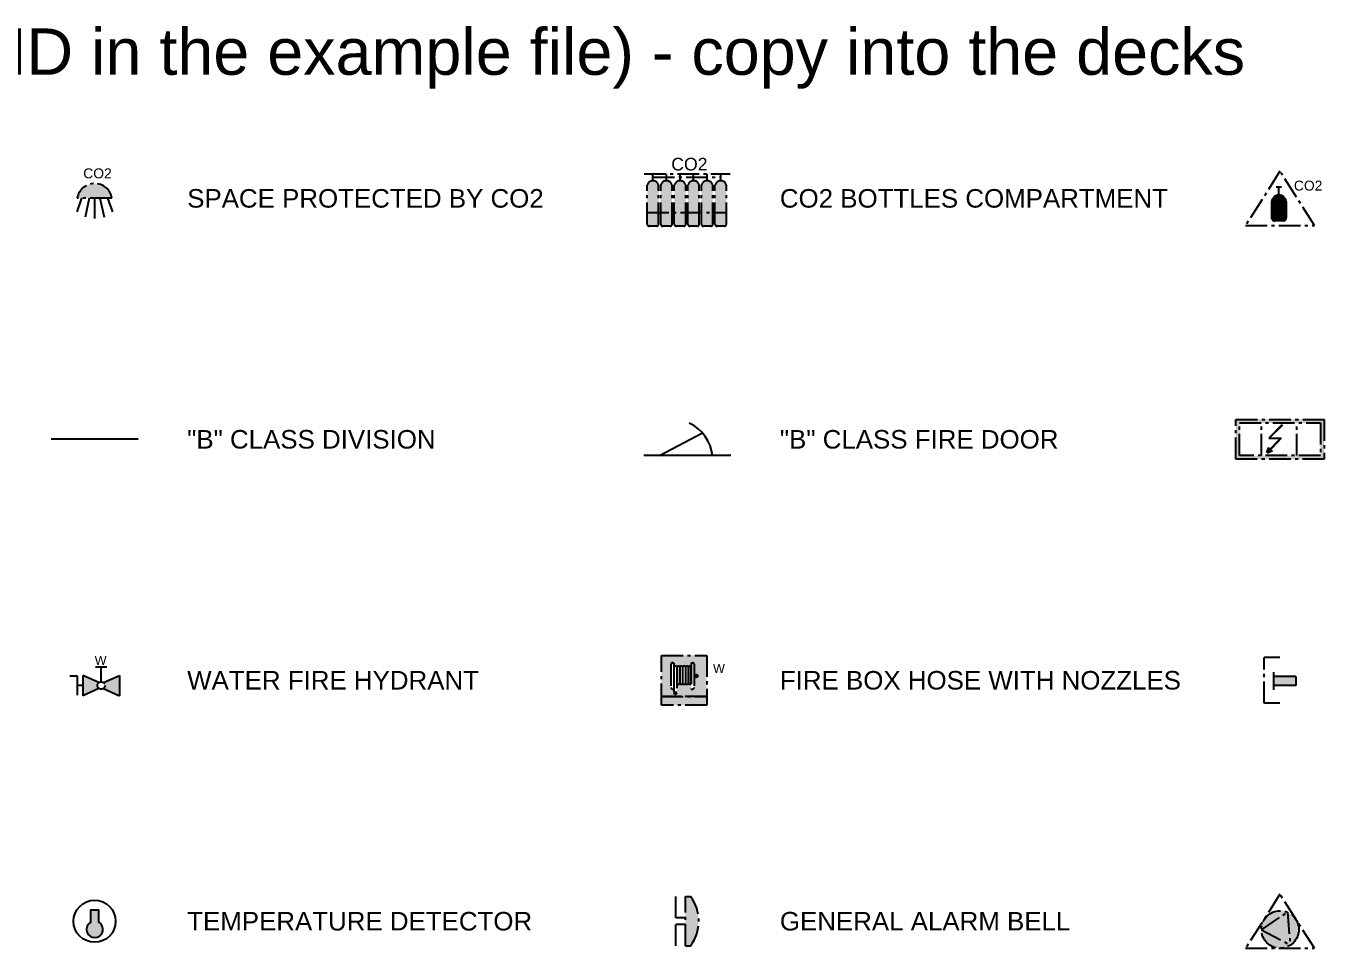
# Model space of a CAD drawing. Header units: metres. Extents: x -19 to 299, y -136 to 153.
# Drawn here: x 178.08 to 220.13, y -104.48 to -74.6 of the extents above; entities that cross this region are included whole.
import ezdxf

# ---------------------------------------------------------------- set-up
doc = ezdxf.new("R2010")
doc.units = ezdxf.units.M
doc.header["$LTSCALE"] = 0.2
doc.linetypes.add('DASHDOT', pattern=[3.556, 2.54, -0.508, 0, -0.508])
for name, color, linetype in [('BLOCKS', 7, 'Continuous'), ('dotted', 140, 'DASHDOT'), ('FIRE LINE', 1, 'Continuous'), ('HATCH', 1, 'Continuous'), ('INER2', 151, 'Continuous'), ('inner', 211, 'Continuous'), ('SYMBOL', 31, 'Continuous'), ('TEXT', 6, 'Continuous'), ('VENT', 210, 'Continuous')]:
    doc.layers.add(name, color=color, linetype=linetype)
doc.styles.add('ARIAL', font='arial.ttf')

# ---------------------------------------------------------------- blocks, each defined once
blk = doc.blocks.new('C0')
at = {"layer": 'HATCH'}
blk.add_hatch(color=253, dxfattribs=at).paths.add_polyline_path([(1941.967, -4087.553), (1942.782, -4087.553, 0.842142)])
at = {"layer": 'dotted', "color": 6}
for p, q in [((1942.07, -4087.553), (1941.958, -4087.873)), ((1942.782, -4087.553), (1941.967, -4087.553)), ((1942.249, -4087.553), (1942.154, -4087.997)), ((1942.375, -4087.553), (1942.375, -4088.027)), ((1942.501, -4087.553), (1942.6, -4087.997)), ((1942.68, -4087.553), (1942.792, -4087.873))]:
    blk.add_line(p, q, dxfattribs=at)
blk.add_arc((1942.375, -4087.623), 0.414, 9.7957, 170.2043, dxfattribs=at)
at = {"layer": 'dotted', "color": 6, "style": 'ARIAL'}
blk.add_text('CO2', height=0.233, dxfattribs=at).set_placement((1942.108, -4087.088))
blk = doc.blocks.new('FPR-SPACE PROTECTED BY CO2')
at = {"layer": 'VENT', "color": 6, "xscale": 0.45989954711139, "yscale": 0.45989954711139}
blk.add_blockref('C0', (-893.297, 1879.866), dxfattribs=at)
blk = doc.blocks.new('FP-SPACE PROTECTED BY CO2')
at = {"xscale": 3, "yscale": 3}
blk.add_blockref('FPR-SPACE PROTECTED BY CO2', (0, 0), dxfattribs=at)
blk = doc.blocks.new('c04')
at = {"layer": 'HATCH'}
h = blk.add_hatch(color=256, dxfattribs=at)
edge = h.paths.add_edge_path()
edge.add_line((1943.199, -4089.543), (1943.465, -4089.543))
edge.add_line((1943.465, -4089.543), (1943.465, -4088.9))
edge.add_arc((1943.332, -4088.932), 0.137, 13.3521, 166.6479)
edge.add_line((1943.199, -4088.9), (1943.199, -4089.543))
edge = h.paths.add_edge_path()
edge.add_line((1942.881, -4089.543), (1943.147, -4089.543))
edge.add_line((1943.147, -4089.543), (1943.147, -4088.9))
edge.add_arc((1943.014, -4088.932), 0.137, 13.3521, 166.6479)
edge.add_line((1942.881, -4088.9), (1942.881, -4089.543))
edge = h.paths.add_edge_path()
edge.add_line((1942.562, -4089.543), (1942.829, -4089.543))
edge.add_line((1942.829, -4089.543), (1942.829, -4088.9))
edge.add_arc((1942.696, -4088.932), 0.137, 13.3521, 166.6479)
edge.add_line((1942.562, -4088.9), (1942.562, -4089.543))
edge = h.paths.add_edge_path()
edge.add_line((1942.244, -4089.543), (1942.511, -4089.543))
edge.add_line((1942.511, -4089.543), (1942.511, -4088.9))
edge.add_arc((1942.377, -4088.932), 0.137, 13.3521, 166.6479)
edge.add_line((1942.244, -4088.9), (1942.244, -4089.543))
edge = h.paths.add_edge_path()
edge.add_line((1941.926, -4089.543), (1942.192, -4089.543))
edge.add_line((1942.192, -4089.543), (1942.192, -4088.9))
edge.add_arc((1942.059, -4088.932), 0.137, 13.3521, 166.6479)
edge.add_line((1941.926, -4088.9), (1941.926, -4089.543))
edge = h.paths.add_edge_path()
edge.add_line((1941.607, -4089.543), (1941.874, -4089.543))
edge.add_line((1941.874, -4089.543), (1941.874, -4088.9))
edge.add_arc((1941.741, -4088.932), 0.137, 13.3521, 166.6479)
edge.add_line((1941.607, -4088.9), (1941.607, -4089.543))
at = {"layer": 'VENT'}
h = blk.add_hatch(color=253, dxfattribs=at)
h.paths.add_polyline_path([(1943.465, -4089.543), (1943.199, -4089.543), (1943.199, -4089.817, 0.414214), (1943.244, -4089.862), (1943.421, -4089.862, 0.414214), (1943.465, -4089.817)])
h.paths.add_polyline_path([(1943.147, -4089.543), (1942.881, -4089.543), (1942.881, -4089.817, 0.414214), (1942.925, -4089.862), (1943.102, -4089.862, 0.414214), (1943.147, -4089.817)])
h.paths.add_polyline_path([(1942.829, -4089.543), (1942.562, -4089.543), (1942.562, -4089.817, 0.414214), (1942.607, -4089.862), (1942.784, -4089.862, 0.414214), (1942.829, -4089.817)])
h.paths.add_polyline_path([(1942.511, -4089.543), (1942.244, -4089.543), (1942.244, -4089.817, 0.414214), (1942.289, -4089.862), (1942.466, -4089.862, 0.414214), (1942.511, -4089.817)])
h.paths.add_polyline_path([(1942.192, -4089.543), (1941.926, -4089.543), (1941.926, -4089.817, 0.414214), (1941.971, -4089.862), (1942.148, -4089.862, 0.414214), (1942.192, -4089.817)])
h.paths.add_polyline_path([(1941.874, -4089.543), (1941.607, -4089.543), (1941.607, -4089.817, 0.414214), (1941.652, -4089.862), (1941.829, -4089.862, 0.414214), (1941.874, -4089.817)])
at = {"layer": 'dotted', "color": 6}
for p, q in [((1941.536, -4088.631), (1943.558, -4088.631)), ((1941.741, -4088.795), (1941.741, -4088.631)), ((1942.059, -4088.795), (1942.059, -4088.631)), ((1942.378, -4088.795), (1942.378, -4088.631)), ((1942.696, -4088.795), (1942.696, -4088.631)), ((1943.014, -4088.795), (1943.014, -4088.631)), ((1943.333, -4088.795), (1943.333, -4088.631)), ((1941.608, -4089.817), (1941.608, -4088.9)), ((1941.741, -4088.713), (1943.333, -4088.713)), ((1941.875, -4089.817), (1941.875, -4088.9)), ((1941.926, -4089.817), (1941.926, -4088.9)), ((1942.193, -4089.817), (1942.193, -4088.9)), ((1942.244, -4089.817), (1942.244, -4088.9)), ((1942.511, -4089.817), (1942.511, -4088.9)), ((1942.563, -4089.817), (1942.563, -4088.9)), ((1942.829, -4089.817), (1942.829, -4088.9)), ((1942.881, -4089.817), (1942.881, -4088.9)), ((1943.148, -4089.817), (1943.148, -4088.9)), ((1943.199, -4089.817), (1943.199, -4088.9)), ((1943.466, -4089.817), (1943.466, -4088.9)), ((1941.608, -4089.543), (1943.466, -4089.543)), ((1941.83, -4089.862), (1941.653, -4089.862)), ((1942.148, -4089.862), (1941.971, -4089.862)), ((1942.466, -4089.862), (1942.289, -4089.862)), ((1942.784, -4089.862), (1942.608, -4089.862)), ((1943.103, -4089.862), (1942.926, -4089.862)), ((1943.421, -4089.862), (1943.244, -4089.862))]:
    blk.add_line(p, q, dxfattribs=at)
for centre, radius, start, end in [((1941.741, -4088.932), 0.137, 13.3521, 166.6479), ((1942.059, -4088.932), 0.137, 13.3521, 166.6479), ((1942.378, -4088.932), 0.137, 13.3521, 166.6479), ((1942.696, -4088.932), 0.137, 13.3521, 166.6479), ((1943.014, -4088.932), 0.137, 13.3521, 166.6479), ((1943.333, -4088.932), 0.137, 13.3521, 166.6479), ((1941.653, -4089.817), 0.0449, 180, 270), ((1941.83, -4089.817), 0.0449, 270, 0), ((1941.971, -4089.817), 0.0449, 180, 270), ((1942.148, -4089.817), 0.0449, 270, 0), ((1942.289, -4089.817), 0.0449, 180, 270), ((1942.466, -4089.817), 0.0449, 270, 0), ((1942.608, -4089.817), 0.0449, 180, 270), ((1942.784, -4089.817), 0.0449, 270, 0), ((1942.926, -4089.817), 0.0449, 180, 270), ((1943.103, -4089.817), 0.0449, 270, 0), ((1943.244, -4089.817), 0.0449, 180, 270), ((1943.421, -4089.817), 0.0449, 270, 0)]:
    blk.add_arc(centre, radius, start, end, dxfattribs=at)
at = {"layer": 'dotted', "color": 6, "style": 'ARIAL'}
blk.add_text('CO2', height=0.2966, dxfattribs=at).set_placement((1942.172, -4088.554))
blk = doc.blocks.new('FPR-CO2 BOTTLES COMPARTMENT')
at = {"layer": 'VENT', "color": 2, "xscale": 0.45989954711139, "yscale": 0.45989954711139}
blk.add_blockref('c04', (-893.377, 1880.625), dxfattribs=at)
blk = doc.blocks.new('FP-CO2 BOTTLES COMPARTMENT')
at = {"xscale": 3, "yscale": 3}
blk.add_blockref('FPR-CO2 BOTTLES COMPARTMENT', (0, 0), dxfattribs=at)
blk = doc.blocks.new('co3')
at = {"layer": 'inner'}
for color, points in [(1, [(1942.64, -4090.83, 0.839652), (1942.293, -4090.83), (1942.293, -4090.959), (1942.64, -4090.959)]), (252, [(1942.64, -4090.959), (1942.293, -4090.959), (1942.293, -4091.219, 0.414214), (1942.36, -4091.285), (1942.574, -4091.285, 0.414214), (1942.64, -4091.219)])]:
    blk.add_hatch(color=color, dxfattribs=at).paths.add_polyline_path(points)
at = {"layer": 'dotted', "color": 6}
for p, q in [((1942.492, -4090.123), (1941.682, -4091.392)), ((1942.492, -4090.123), (1941.682, -4091.392)), ((1943.301, -4091.392), (1942.492, -4090.123)), ((1943.301, -4091.392), (1942.492, -4090.123)), ((1942.406, -4090.489), (1942.528, -4090.489)), ((1942.467, -4090.684), (1942.467, -4090.489)), ((1942.294, -4090.83), (1942.294, -4091.219)), ((1942.294, -4090.959), (1942.641, -4090.959)), ((1942.641, -4090.83), (1942.641, -4091.219)), ((1942.574, -4091.285), (1942.36, -4091.285)), ((1941.682, -4091.392), (1943.301, -4091.392))]:
    blk.add_line(p, q, dxfattribs=at)
for centre, radius, start, end in [((1942.467, -4090.86), 0.176, 9.9629, 170.0371), ((1942.36, -4091.219), 0.0666, 180, 270), ((1942.574, -4091.219), 0.0666, 270, 0)]:
    blk.add_arc(centre, radius, start, end, dxfattribs=at)
at = {"layer": 'dotted', "color": 6, "style": 'ARIAL'}
blk.add_text('CO2', height=0.233, dxfattribs=at).set_placement((1942.818, -4090.576))
blk = doc.blocks.new('FPR-CO2 RELEASE STATION')
at = {"layer": 'VENT', "color": 2, "xscale": 0.45989954711139, "yscale": 0.45989954711139}
blk.add_blockref('co3', (-893.351, 1881.338), dxfattribs=at)
blk = doc.blocks.new('FP-CO2 RELEASE STATION')
at = {"xscale": 3, "yscale": 3}
blk.add_blockref('FPR-CO2 RELEASE STATION', (0, 0), dxfattribs=at)
blk = doc.blocks.new('FPR-_B_ CLASS DIVISION')
at = {"layer": 'inner', "color": 2}
blk.add_line((0.469, 0), (-0.469, 0), dxfattribs=at)
blk = doc.blocks.new('FP-_B_ CLASS DIVISION')
at = {"xscale": 3, "yscale": 3}
blk.add_blockref('FPR-_B_ CLASS DIVISION', (0, 0), dxfattribs=at)
blk = doc.blocks.new('fdb')
at = {"layer": 'inner', "color": 2}
for p, q in [((1942.035, -4102.231), (1943.042, -4101.698)), ((1943.707, -4102.231), (1941.668, -4102.231))]:
    blk.add_line(p, q, dxfattribs=at)
blk.add_arc((1942.31, -4102.347), 0.978, 6.7975, 64.3296, dxfattribs=at)
blk = doc.blocks.new('FPR-_B_ CLASS FIRE DOOR')
at = {"layer": 'VENT', "color": 6, "xscale": 0.45989954711139, "yscale": 0.45989954711139}
blk.add_blockref('fdb', (-893.441, 1886.438), dxfattribs=at)
blk = doc.blocks.new('FP-_B_ CLASS FIRE DOOR')
at = {"xscale": 3, "yscale": 3}
blk.add_blockref('FPR-_B_ CLASS FIRE DOOR', (0, 0), dxfattribs=at)
blk = doc.blocks.new('elec')
at = {"layer": 'FIRE LINE'}
h = blk.add_hatch(color=256, dxfattribs=at)
h.paths.add_polyline_path([(1941.535, -4103.008), (1941.535, -4103.945), (1943.604, -4103.945), (1943.604, -4103.008)])
h.paths.add_polyline_path([(1943.52, -4103.093), (1943.52, -4103.86), (1941.62, -4103.86), (1941.62, -4103.093)])
at = {"layer": 'dotted', "color": 6}
for p, q in [((1942.137, -4103.86), (1942.137, -4103.093)), ((1942.614, -4103.138), (1942.305, -4103.447)), ((1942.626, -4103.141), (1942.317, -4103.45)), ((1942.967, -4103.86), (1942.967, -4103.093)), ((1942.587, -4103.448), (1942.264, -4103.789)), ((1942.598, -4103.45), (1942.276, -4103.792)), ((1942.305, -4103.447), (1942.587, -4103.448)), ((1942.317, -4103.45), (1942.598, -4103.45)), ((1942.264, -4103.789), (1942.311, -4103.668)), ((1942.264, -4103.789), (1942.382, -4103.735)), ((1942.276, -4103.792), (1942.323, -4103.671)), ((1942.276, -4103.792), (1942.393, -4103.737))]:
    blk.add_line(p, q, dxfattribs=at)
for points in [[(1941.536, -4103.008), (1943.605, -4103.008), (1943.605, -4103.945), (1941.536, -4103.945)], [(1941.621, -4103.093), (1943.52, -4103.093), (1943.52, -4103.86), (1941.621, -4103.86)]]:
    blk.add_lwpolyline(points, close=True, dxfattribs=at)
blk = doc.blocks.new('FPR-EMERGENCY SWITCH BOARD')
at = {"layer": 'VENT', "color": 2, "xscale": 0.45989954711139, "yscale": 0.45989954711139}
blk.add_blockref('elec', (-893.387, 1887.187), dxfattribs=at)
blk = doc.blocks.new('FP-EMERGENCY SWITCH BOARD')
at = {"xscale": 3, "yscale": 3}
blk.add_blockref('FPR-EMERGENCY SWITCH BOARD', (0, 0), dxfattribs=at)
blk = doc.blocks.new('hyd')
at = {"layer": 'FIRE LINE'}
for color, points in [(1, [(1942.494, -4114.805), (1942.122, -4114.633), (1942.122, -4115.111), (1942.494, -4114.939, -0.219445), (1942.463, -4114.872, -0.219445)]), (80, [(1942.608, -4114.805, -0.219445), (1942.639, -4114.872, -0.219445), (1942.608, -4114.939), (1942.981, -4115.111), (1942.981, -4114.633)])]:
    blk.add_hatch(color=color, dxfattribs=at).paths.add_polyline_path(points)
at = {"layer": 'dotted', "color": 6}
for p, q in [((1942.418, -4114.43), (1942.686, -4114.43)), ((1942.552, -4114.784), (1942.552, -4114.43)), ((1941.816, -4114.646), (1941.99, -4114.646)), ((1941.99, -4114.646), (1941.99, -4115.098)), ((1942.122, -4114.633), (1942.122, -4115.111)), ((1942.495, -4114.805), (1942.122, -4114.633)), ((1942.609, -4114.805), (1942.981, -4114.633)), ((1942.981, -4114.633), (1942.981, -4115.111)), ((1942.109, -4114.872), (1941.99, -4114.872)), ((1942.495, -4114.939), (1942.122, -4115.111)), ((1942.609, -4114.939), (1942.981, -4115.111))]:
    blk.add_line(p, q, dxfattribs=at)
blk.add_circle((1942.552, -4114.872), 0.088, dxfattribs=at)
at = {"layer": 'dotted', "color": 6, "style": 'ARIAL'}
blk.add_text('W', height=0.212, dxfattribs=at).set_placement((1942.4, -4114.388))
blk = doc.blocks.new('FPR-WATER FIRE HYDRANT')
at = {"layer": 'VENT', "color": 2, "xscale": 0.45989954711139, "yscale": 0.45989954711139}
blk.add_blockref('hyd', (-893.308, 1892.371), dxfattribs=at)
blk = doc.blocks.new('FP-WATER FIRE HYDRANT')
at = {"xscale": 3, "yscale": 3}
blk.add_blockref('FPR-WATER FIRE HYDRANT', (0, 0), dxfattribs=at)
blk = doc.blocks.new('box')
at = {"layer": 'VENT'}
h = blk.add_hatch(color=1, dxfattribs=at)
h.paths.add_polyline_path([(1943.159, -4115.599), (1942.093, -4115.599), (1942.093, -4116.565), (1943.159, -4116.565)])
h.paths.add_polyline_path([(1942.861, -4116.356, -0.360452), (1942.827, -4116.391), (1942.793, -4116.391), (1942.793, -4115.771), (1942.827, -4115.771, -0.374684), (1942.861, -4115.807), (1942.861, -4116.082), (1942.873, -4116.082, -1), (1942.944, -4116.082, -1), (1942.873, -4116.082), (1942.861, -4116.082)])
h.paths.add_polyline_path([(1942.732, -4116.266), (1942.732, -4115.863, -0.405451), (1942.787, -4115.863), (1942.787, -4116.266, -0.405451)])
h.paths.add_polyline_path([(1942.89, -4116.082, -1), (1942.927, -4116.082, -1)])
h.paths.add_polyline_path([(1942.725, -4116.266, -0.357785), (1942.664, -4116.266), (1942.664, -4115.863, -0.357785), (1942.725, -4115.863)])
h.paths.add_polyline_path([(1942.657, -4116.266, -0.357785), (1942.596, -4116.266), (1942.596, -4115.863, -0.357785), (1942.657, -4115.863)])
h.paths.add_polyline_path([(1942.589, -4116.266, -0.357785), (1942.528, -4116.266), (1942.528, -4115.863, -0.357785), (1942.589, -4115.863)])
h.paths.add_polyline_path([(1942.522, -4116.266, -0.357785), (1942.46, -4116.266), (1942.46, -4115.863, -0.357785), (1942.522, -4115.863)])
h.paths.add_polyline_path([(1942.454, -4116.465), (1942.392, -4116.465), (1942.392, -4115.863, -0.357785), (1942.454, -4115.863)])
h.paths.add_polyline_path([(1942.457, -4116.471), (1942.438, -4116.514), (1942.407, -4116.514), (1942.389, -4116.471)])
h.paths.add_polyline_path([(1942.386, -4116.391), (1942.352, -4116.391, -0.376553), (1942.318, -4116.354), (1942.318, -4115.807, -0.376553), (1942.352, -4115.771), (1942.386, -4115.771)])
blk.add_hatch(color=3, dxfattribs=at).paths.add_polyline_path([(1943.159, -4116.565), (1942.093, -4116.565), (1942.093, -4116.767), (1943.159, -4116.767)])
at = {"layer": 'dotted', "color": 6}
for p, q in [((1942.352, -4115.771), (1942.386, -4115.771)), ((1942.386, -4115.771), (1942.386, -4116.391)), ((1942.794, -4115.771), (1942.794, -4116.391)), ((1942.794, -4115.771), (1942.828, -4115.771)), ((1942.318, -4115.807), (1942.318, -4116.354)), ((1942.393, -4116.465), (1942.393, -4115.863)), ((1942.454, -4115.863), (1942.454, -4116.465)), ((1942.461, -4116.266), (1942.461, -4115.863)), ((1942.522, -4115.863), (1942.522, -4116.266)), ((1942.529, -4116.266), (1942.529, -4115.863)), ((1942.59, -4115.863), (1942.59, -4116.266)), ((1942.596, -4116.266), (1942.596, -4115.863)), ((1942.658, -4115.863), (1942.658, -4116.266)), ((1942.664, -4116.266), (1942.664, -4115.863)), ((1942.726, -4115.863), (1942.726, -4116.266)), ((1942.732, -4116.266), (1942.732, -4115.863)), ((1942.787, -4115.863), (1942.787, -4116.266)), ((1942.861, -4115.807), (1942.861, -4116.356)), ((1942.909, -4116.117), (1942.909, -4116.046)), ((1942.861, -4116.082), (1942.945, -4116.082)), ((1942.352, -4116.391), (1942.386, -4116.391)), ((1942.389, -4116.471), (1942.457, -4116.471)), ((1942.407, -4116.514), (1942.389, -4116.471)), ((1942.393, -4116.465), (1942.454, -4116.465)), ((1942.407, -4116.514), (1942.439, -4116.514)), ((1942.439, -4116.514), (1942.457, -4116.471)), ((1942.794, -4116.391), (1942.828, -4116.391))]:
    blk.add_line(p, q, dxfattribs=at)
for points in [[(1942.094, -4115.599), (1943.16, -4115.599), (1943.16, -4116.767), (1942.094, -4116.767)], [(1942.094, -4116.565), (1943.16, -4116.565), (1943.16, -4116.565), (1942.094, -4116.565)]]:
    blk.add_lwpolyline(points, close=True, dxfattribs=at)
for radius in [0.0356, 0.0187]:
    blk.add_circle((1942.909, -4116.082), radius, dxfattribs=at)
for centre, radius, start, end in [((1942.356, -4115.808), 0.0379, 95.977, 178.5131), ((1942.824, -4115.808), 0.0379, 1.4869, 84.023), ((1942.423, -4115.901), 0.0483, 50.6271, 129.3729), ((1942.491, -4115.901), 0.0483, 50.6271, 129.3729), ((1942.559, -4115.901), 0.0483, 50.6271, 129.3729), ((1942.627, -4115.901), 0.0483, 50.6271, 129.3729), ((1942.695, -4115.901), 0.0483, 50.6271, 129.3729), ((1942.76, -4115.892), 0.0393, 45.8464, 134.1536), ((1942.356, -4116.353), 0.0379, 181.4869, 264.023), ((1942.491, -4116.228), 0.0483, 230.6271, 309.3729), ((1942.559, -4116.228), 0.0483, 230.6271, 309.3729), ((1942.627, -4116.228), 0.0483, 230.6271, 309.3729), ((1942.695, -4116.228), 0.0483, 230.6271, 309.3729), ((1942.76, -4116.238), 0.0393, 225.8464, 314.1536), ((1942.824, -4116.353), 0.0379, 275.977, 358.5131)]:
    blk.add_arc(centre, radius, start, end, dxfattribs=at)
at = {"layer": 'dotted', "color": 6, "style": 'ARIAL'}
blk.add_text('W', height=0.212, dxfattribs=at).set_placement((1943.305, -4116.011))
blk = doc.blocks.new('FPR-FIRE BOX HOSE WITH NOZZLES')
at = {"layer": 'VENT', "color": 2, "xscale": 0.45989954711139, "yscale": 0.45989954711139}
blk.add_blockref('box', (-893.447, 1893.031), dxfattribs=at)
blk = doc.blocks.new('FP-FIRE BOX HOSE WITH NOZZLES')
at = {"xscale": 3, "yscale": 3}
blk.add_blockref('FPR-FIRE BOX HOSE WITH NOZZLES', (0, 0), dxfattribs=at)
blk = doc.blocks.new('isc')
at = {"layer": 'SYMBOL'}
blk.add_hatch(color=1, dxfattribs=at).paths.add_polyline_path([(1891.571, -4122.399), (1891.571, -4122.185), (1891.059, -4122.185), (1891.059, -4122.399)])
at = {"layer": 'dotted', "color": 6}
for p, q in [((1890.832, -4122.809), (1890.832, -4121.74)), ((1891.199, -4121.74), (1890.832, -4121.74)), ((1891.06, -4122.496), (1891.06, -4122.082)), ((1891.571, -4122.185), (1891.06, -4122.185)), ((1891.571, -4122.399), (1891.06, -4122.399)), ((1891.571, -4122.185), (1891.571, -4122.399))]:
    blk.add_line(p, q, dxfattribs=at)
blk = doc.blocks.new('FPR-INTER. SHORE CONNECTION')
at = {"layer": 'dotted', "color": 6}
blk.add_line((-0.001, -0.246), (-0.17, -0.246), dxfattribs=at)
at = {"layer": 'VENT', "color": 6, "xscale": 0.45989954711139, "yscale": 0.45989954711139}
blk.add_blockref('isc', (-869.763, 1895.832), dxfattribs=at)
blk = doc.blocks.new('FP-INTER. SHORE CONNECTION')
at = {"xscale": 3, "yscale": 3}
blk.add_blockref('FPR-INTER. SHORE CONNECTION', (0, 0), dxfattribs=at)
blk = doc.blocks.new('heat detector')
at = {"layer": 'INER2'}
blk.add_hatch(color=242, dxfattribs=at).paths.add_polyline_path([(3383.561, -6499.341), (3383.561, -6499.133), (3383.431, -6499.133), (3383.431, -6499.343, 4.002369)])
at = {"layer": 'INER2', "color": 240}
blk.add_lwpolyline([(3383.431, -6499.343), (3383.431, -6499.133), (3383.561, -6499.133), (3383.561, -6499.341)], dxfattribs=at)
at = {"layer": 'INER2', "color": 7}
blk.add_circle((3383.495, -6499.326), 0.352, dxfattribs=at)
at = {"layer": 'INER2', "color": 240}
blk.add_arc((3383.498, -6499.463), 0.137, 118.8949, 62.7819, dxfattribs=at)
blk = doc.blocks.new('FPR-TEMPERATURE DETECTOR')
at = {"layer": 'INER2', "color": 3, "xscale": 0.64519499421843, "yscale": 0.64519499421843}
blk.add_blockref('heat detector', (-2183.014, 4193.332), dxfattribs=at)
blk = doc.blocks.new('FP-TEMPERATURE DETECTOR')
at = {"xscale": 3, "yscale": 3}
blk.add_blockref('FPR-TEMPERATURE DETECTOR', (0, 0), dxfattribs=at)
blk = doc.blocks.new('ALARM CO2')
blk.add_hatch(color=1).paths.add_polyline_path([(-2247.468, -960.042), (-2247.353, -960.042, 0.333333), (-2247.353, -958.884), (-2247.468, -958.884)])
at = {"layer": 'dotted', "color": 6}
for p, q in [((-2247.691, -959.382), (-2247.691, -958.88)), ((-2247.46, -958.88), (-2247.344, -958.88)), ((-2247.46, -960.038), (-2247.46, -958.88)), ((-2247.46, -959.382), (-2247.691, -959.382)), ((-2247.691, -960.038), (-2247.691, -959.536)), ((-2247.46, -959.536), (-2247.691, -959.536)), ((-2247.46, -960.038), (-2247.344, -960.038))]:
    blk.add_line(p, q, dxfattribs=at)
blk.add_arc((-2248.116, -959.459), 0.965, 323.1301, 36.8699, dxfattribs=at)
blk = doc.blocks.new('FPR-GENERAL ALARM BELL')
at = {"layer": 'dotted', "color": 51, "xscale": 0.45989954711139, "yscale": 0.45989954711139}
blk.add_blockref('ALARM CO2', (1033.588, 441.256), dxfattribs=at)
blk = doc.blocks.new('FP-GENERAL ALARM BELL')
at = {"xscale": 3, "yscale": 3}
blk.add_blockref('FPR-GENERAL ALARM BELL', (0, 0), dxfattribs=at)
blk = doc.blocks.new('FO')
at = {"layer": 'VENT'}
h = blk.add_hatch(color=2, dxfattribs=at)
h.paths.add_polyline_path([(-2246.914, -961.162, 0.302707), (-2247.184, -960.757), (-2247.113, -961.529, 0.253735)])
h.paths.add_polyline_path([(-2247.791, -961.169, 0.589393), (-2247.113, -961.529)])
h.paths.add_polyline_path([(-2247.184, -960.757, 0.535265), (-2247.791, -961.162, 0.004324), (-2247.791, -961.169)])
blk.add_hatch(color=250, dxfattribs=at).paths.add_polyline_path([(-2247.184, -960.757), (-2247.791, -961.169), (-2247.113, -961.529)])
at = {"layer": 'dotted', "color": 6}
for p, q in [((-2247.356, -960.337), (-2248.165, -961.606)), ((-2247.356, -960.337), (-2248.165, -961.606)), ((-2246.547, -961.606), (-2247.356, -960.337)), ((-2246.547, -961.606), (-2247.356, -960.337)), ((-2247.791, -961.172), (-2247.183, -960.76)), ((-2247.183, -960.76), (-2247.113, -961.532)), ((-2247.791, -961.172), (-2247.113, -961.532)), ((-2248.165, -961.606), (-2246.547, -961.606)), ((-2248.165, -961.606), (-2246.547, -961.606))]:
    blk.add_line(p, q, dxfattribs=at)
blk.add_circle((-2247.352, -961.165), 0.439, dxfattribs=at)
blk = doc.blocks.new('FPR-FUEL PUMP REMOTE SHUT-OFF')
at = {"layer": 'dotted', "color": 51, "xscale": 0.45989954711139, "yscale": 0.45989954711139}
blk.add_blockref('FO', (1033.558, 441.95), dxfattribs=at)
blk = doc.blocks.new('FP-FUEL PUMP REMOTE SHUT-OFF')
at = {"xscale": 3, "yscale": 3}
blk.add_blockref('FPR-FUEL PUMP REMOTE SHUT-OFF', (0, 0), dxfattribs=at)

msp = doc.modelspace()

# ---------------------------------------------------------------- block references
at = {"layer": 'BLOCKS'}
for name, p in [('FP-CO2 BOTTLES COMPARTMENT', (199.504751, -80.177225)), ('FP-SPACE PROTECTED BY CO2', (180.304751, -80.177225)), ('FP-CO2 RELEASE STATION', (218.704751, -80.177225)), ('FP-_B_ CLASS FIRE DOOR', (199.504751, -87.977225)), ('FP-EMERGENCY SWITCH BOARD', (218.704751, -87.977225)), ('FP-_B_ CLASS DIVISION', (180.304751, -87.977225)), ('FP-WATER FIRE HYDRANT', (180.304751, -95.777225)), ('FP-FIRE BOX HOSE WITH NOZZLES', (199.504751, -95.777225)), ('FP-INTER. SHORE CONNECTION', (218.704751, -95.777225)), ('FP-TEMPERATURE DETECTOR', (180.304751, -103.577225)), ('FP-GENERAL ALARM BELL', (199.504751, -103.577225)), ('FP-FUEL PUMP REMOTE SHUT-OFF', (218.704751, -103.577225))]:
    msp.add_blockref(name, p, dxfattribs=at)

# ---------------------------------------------------------------- texts
at = {"layer": 'TEXT', "style": 'ARIAL'}
for s, height, p in [('FIRE PLAN SYMBOLS (from the LEGEND in the example file) - copy into the decks', 1.5, (139.904751, -76.177225)), ('SPACE PROTECTED BY CO2', 0.6, (183.304751, -80.477225)), ('CO2 BOTTLES COMPARTMENT', 0.6, (202.504751, -80.477225)), ('"B" CLASS DIVISION', 0.6, (183.304751, -88.277225)), ('"B" CLASS FIRE DOOR', 0.6, (202.504751, -88.277225)), ('WATER FIRE HYDRANT', 0.6, (183.304751, -96.077225)), ('FIRE BOX HOSE WITH NOZZLES', 0.6, (202.504751, -96.077225)), ('TEMPERATURE DETECTOR', 0.6, (183.304751, -103.877225)), ('GENERAL ALARM BELL', 0.6, (202.504751, -103.877225))]:
    msp.add_text(s, height=height, dxfattribs=at).set_placement(p)

doc.saveas('drawing.dxf')
